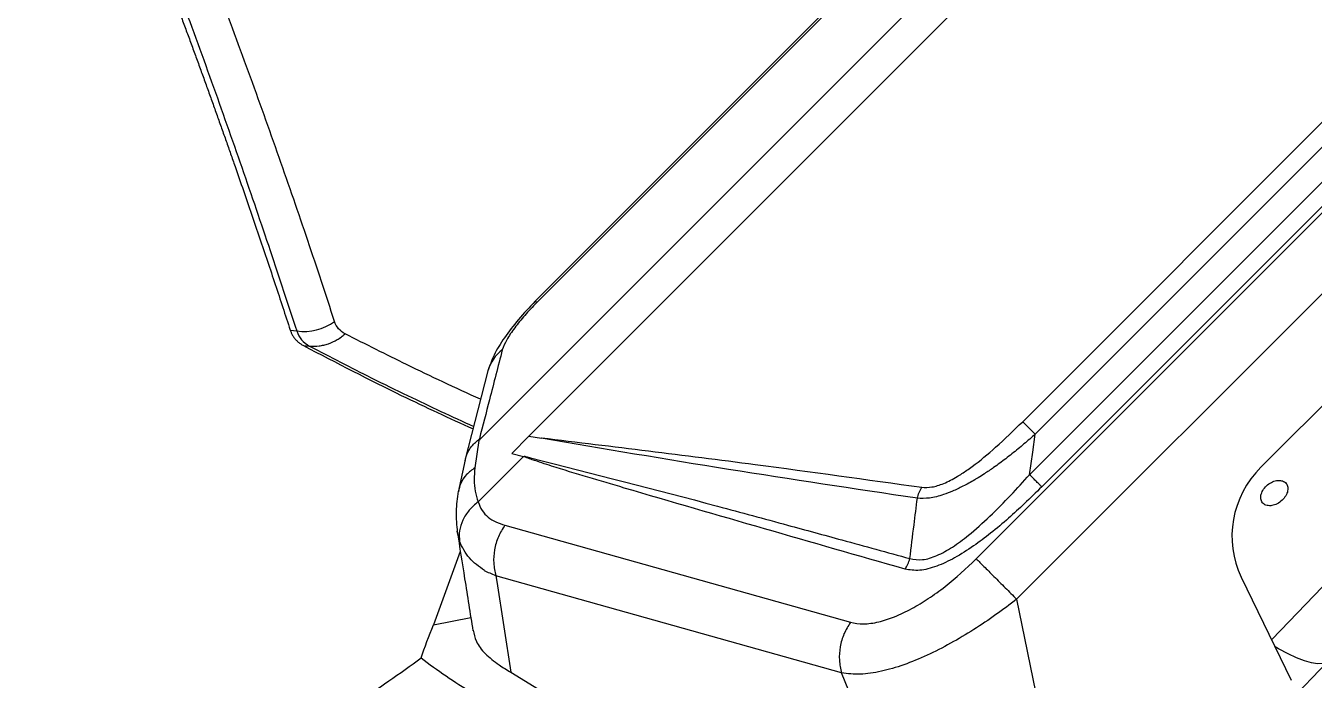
# Model space of a CAD drawing. Extents: x 412 to 492, y 622 to 766.
# Drawn here: x 475.36 to 481.89, y 649.78 to 653.1 of the extents above; entities that cross this region are included whole.
import ezdxf

# ---------------------------------------------------------------- set-up
doc = ezdxf.new("R2010")
doc.units = 0
doc.header["$MEASUREMENT"] = 0
doc.layers.add('1', color=4, linetype='Continuous')
doc.layers.add('GEOMETRY', color=4, linetype='Continuous', lineweight=25)

# ---------------------------------------------------------------- blocks, each defined once
blk = doc.blocks.new('2024 Beam 220V LL')
at = {"layer": 'GEOMETRY'}
for p, q in [((72.1496, 14.6804), (65.7077, 8.2384)), ((72.1306, 14.4291), (65.9589, 8.2574)), ((71.447, 14.3974), (65.9906, 8.941)), ((71.4543, 14.3901), (65.998, 8.9337)), ((68.2261, 7.6365), (72.7516, 12.162)), ((72.9561, 11.9576), (68.4304, 7.432)), ((68.461, 8.3311), (72.0568, 11.927)), ((68.4964, 8.0624), (72.3256, 11.8916)), ((72.1204, 11.8635), (68.5246, 8.2676)), ((72.3868, 11.8304), (68.5576, 8.0012)), ((69.6685, 8.1002), (72.2878, 10.7195)), ((64.7491, 8.7951), (64.7823, 8.7905)), ((64.8157, 8.7168), (64.8476, 8.7141)), ((65.7513, 8.5884), (65.6345, 8.1351)), ((65.7057, 8.2364), (65.685, 8.0979)), ((65.7077, 8.2384), (65.7057, 8.2364)), ((65.9589, 8.2574), (65.8723, 8.1708)), ((65.9589, 8.2574), (66.0219, 8.2484)), ((65.8723, 8.1708), (65.9318, 8.1555)), ((65.636, 8.1386), (65.6006, 7.9748)), ((65.9318, 8.1555), (65.7013, 7.9251)), ((65.9318, 8.1555), (65.934, 8.1549)), ((65.607, 7.7253), (65.5958, 7.7759)), ((65.8371, 7.807), (67.5885, 7.3151)), ((65.6112, 7.6736), (65.4747, 7.3023)), ((67.5433, 7.0586), (65.7918, 7.5505)), ((65.7918, 7.5505), (65.7962, 7.5219)), ((65.7962, 7.5219), (65.8671, 7.0618)), ((69.5688, 7.5436), (69.8224, 7.0216)), ((68.4304, 7.432), (68.5399, 6.8965)), ((65.4747, 7.3023), (65.6643, 7.3386)), ((65.8671, 7.0618), (68.0891, 5.7099)), ((68.0891, 5.7099), (67.5433, 7.0586)), ((69.8148, 6.9156), (70.0028, 7.1111))]:
    blk.add_line(p, q, dxfattribs=at)
at = {"layer": 'GEOMETRY', "flags": 128}
for points in [[(65.9906, 8.941), (65.9913, 8.9403), (65.998, 8.9337)], [(68.4964, 8.0624), (68.5122, 8.1773), (68.5245, 8.2676)], [(69.7228, 7.2266), (69.7695, 7.2751), (70.0636, 7.58), (70.361, 7.8868), (70.6602, 8.194), (70.6602, 8.194), (70.6602, 8.194)], [(70.0028, 7.1111), (69.9818, 7.1055), (69.9557, 7.1052), (69.9248, 7.1101), (69.8893, 7.1201), (69.8495, 7.1353), (69.8056, 7.1554), (69.758, 7.1805), (69.7405, 7.1904)]]:
    blk.add_lwpolyline(points, dxfattribs=at)
at = {"layer": 'GEOMETRY'}
for centre, radius, start, end in [((73.2969, 7.0912), 3.8587, 201.64607, 68.35381), ((73.2969, 7.0912), 3.8587, 201.64596, 68.35388), ((73.2969, 7.0912), 3.6322, 197.5564, 72.44414), ((64.8176, 9.0551), 0.2669, 262.39819, 305.84161), ((65.9406, 8.5375), 0.196, 126.50365, 164.92021)]:
    blk.add_arc(centre, radius, start, end, dxfattribs=at)
blk.add_ellipse((70.0241, 7.7625), major_axis=(0.4669, 0.1929), ratio=0.965223, start_param=1.977172, end_param=3.200063, dxfattribs=at)
for points, knots in [([(64.9739, 8.8387), (64.9302, 8.9731), (64.8851, 9.1097), (64.7915, 9.3869), (64.7431, 9.5276), (64.6427, 9.8126), (64.5911, 9.9569), (64.4848, 10.2493), (64.4301, 10.3971), (64.2618, 10.8464), (64.1437, 11.1532), (63.896, 11.783), (63.7665, 12.106), (63.6311, 12.4376)], [0, 0, 0, 0, 0.125, 0.125, 0.25, 0.25, 0.375, 0.375, 0.5, 0.5, 0.75, 0.75, 1, 1, 1, 1]), ([(63.4089, 12.3947), (63.4191, 12.3699), (63.4393, 12.3202), (63.4694, 12.2461), (63.4994, 12.1722), (63.5291, 12.0986), (63.5587, 12.0253), (63.588, 11.9522), (63.6172, 11.8795), (63.6462, 11.807), (63.675, 11.7347), (63.7036, 11.6628), (63.732, 11.5911), (63.7602, 11.5197), (63.7882, 11.4485), (63.816, 11.3777), (63.8437, 11.3071), (63.8711, 11.2367), (63.8984, 11.1666), (63.9254, 11.0968), (63.9523, 11.0272), (63.979, 10.9579), (64.0055, 10.8888), (64.0318, 10.82), (64.0579, 10.7514), (64.0838, 10.6831), (64.1095, 10.615), (64.135, 10.5472), (64.1603, 10.4796), (64.1853, 10.4122), (64.2102, 10.3451), (64.2349, 10.2782), (64.2593, 10.2116), (64.2835, 10.1452), (64.3076, 10.0791), (64.3314, 10.0133), (64.355, 9.9477), (64.3783, 9.8823), (64.4015, 9.8173), (64.4244, 9.7525), (64.4471, 9.688), (64.4764, 9.6044), (64.5119, 9.5021), (64.5534, 9.3816), (64.5941, 9.2622), (64.634, 9.1438), (64.6731, 9.0264), (64.7116, 8.9101), (64.7366, 8.8334), (64.7491, 8.7951)], [0, 0, 0, 0, 0.01875, 0.0375, 0.05625, 0.075, 0.09375, 0.1125, 0.13125, 0.15, 0.16875, 0.187499, 0.206249, 0.224999, 0.243749, 0.262498, 0.281248, 0.299998, 0.318747, 0.337497, 0.356247, 0.374997, 0.393748, 0.412498, 0.431249, 0.45, 0.468751, 0.487501, 0.506252, 0.525002, 0.543752, 0.562502, 0.581252, 0.600001, 0.618751, 0.637501, 0.656251, 0.675, 0.69375, 0.712499, 0.731249, 0.749998, 0.785713, 0.821427, 0.857142, 0.892857, 0.928572, 0.964286, 1, 1, 1, 1]), ([(63.4443, 12.3906), (63.512, 12.2249), (63.5782, 12.0612), (63.7077, 11.738), (63.7711, 11.5784), (63.9571, 11.1056), (64.0757, 10.7984), (64.2437, 10.3481), (64.298, 10.1997), (64.4031, 9.9069), (64.4539, 9.7624), (64.5527, 9.4774), (64.6007, 9.337), (64.6937, 9.0605), (64.7388, 8.9244), (64.7823, 8.7905)], [0, 0, 0, 0, 0.125, 0.125, 0.25, 0.25, 0.5, 0.5, 0.625, 0.625, 0.75, 0.75, 0.875, 0.875, 1, 1, 1, 1]), ([(65.9906, 8.941), (65.9615, 8.9104), (65.9046, 8.8507), (65.8336, 8.7575), (65.7781, 8.6681), (65.7601, 8.6145), (65.7512, 8.5879)], [0, 0, 0, 0, 0.2667824, 0.5213175, 0.7628012, 1, 1, 1, 1]), ([(65.998, 8.9337), (65.9774, 8.9124), (65.9369, 8.8705), (65.8851, 8.806), (65.8424, 8.7436), (65.8301, 8.7112), (65.824, 8.695)], [0, 0, 0, 0, 0.253425, 0.499607, 0.749437, 1, 1, 1, 1]), ([(64.7491, 8.7951), (64.75, 8.7927), (64.7516, 8.7878), (64.7546, 8.7808), (64.7578, 8.7741), (64.7614, 8.7676), (64.7654, 8.7613), (64.7696, 8.7553), (64.7742, 8.7496), (64.7792, 8.7441), (64.7844, 8.7389), (64.79, 8.7339), (64.7959, 8.7292), (64.8022, 8.7248), (64.8087, 8.7206), (64.8134, 8.7181), (64.8157, 8.7168)], [0, 0, 0, 0, 0.0714275, 0.1428539, 0.2142801, 0.2857067, 0.3571339, 0.428562, 0.499991, 0.5714206, 0.6428508, 0.7142813, 0.7857117, 0.8571417, 0.9285712, 1, 1, 1, 1]), ([(64.7823, 8.7905), (64.7878, 8.7737), (64.796, 8.7589), (64.8178, 8.7333), (64.8314, 8.7226), (64.8476, 8.7141)], [0, 0, 0, 0, 0.5, 0.5, 1, 1, 1, 1]), ([(64.8476, 8.7141), (64.8635, 8.7127), (64.8795, 8.7131), (64.9033, 8.7161), (64.9113, 8.7175), (64.9271, 8.7212), (64.935, 8.7235), (64.9582, 8.7315), (64.973, 8.7383), (64.9944, 8.7509), (65.0015, 8.7555), (65.0149, 8.7653), (65.0214, 8.7705), (65.0277, 8.776)], [0, 0, 0, 0, 0.25, 0.25, 0.375, 0.375, 0.5, 0.5, 0.75, 0.75, 0.875, 0.875, 1, 1, 1, 1]), ([(65.7142, 8.4444), (65.6508, 8.4733), (65.5291, 8.5289), (65.2997, 8.6384), (65.1321, 8.7232), (65.0277, 8.776)], [0, 0, 0, 0, 0.290542, 0.5576841, 1, 1, 1, 1]), ([(64.8157, 8.7168), (64.9838, 8.6295), (65.2826, 8.4742), (65.556, 8.3491), (65.6756, 8.2944)], [0, 0, 0, 0, 0.562678, 1, 1, 1, 1]), ([(64.8476, 8.7141), (64.8476, 8.7141), (64.953, 8.6581), (65.1201, 8.5724), (65.399, 8.4355), (65.5683, 8.3576), (65.6788, 8.3068)], [0, 0, 0, 0, 0.000001, 0.365261, 0.585834, 1, 1, 1, 1]), ([(65.824, 8.695), (65.8023, 8.6108), (65.7637, 8.4606), (65.7249, 8.3105), (65.7078, 8.2445)], [0, 0, 0, 0, 0.56, 1, 1, 1, 1]), ([(67.9503, 7.9987), (67.9667, 7.9981), (67.9996, 7.9968), (68.0617, 8.0167), (68.1139, 8.0436), (68.1533, 8.068), (68.1787, 8.0851), (68.2366, 8.1265), (68.3333, 8.2066), (68.4158, 8.2871), (68.461, 8.3311)], [0, 0, 0, 0, 0.117005, 0.234536, 0.360199, 0.405093, 0.451786, 0.500448, 0.726612, 1, 1, 1, 1]), ([(65.6369, 8.137), (65.6386, 8.1449), (65.6438, 8.1703), (65.6673, 8.2083), (65.6944, 8.2325), (65.7078, 8.2445)], [0, 0, 0, 0, 0.1881072, 0.6001147, 1, 1, 1, 1]), ([(65.7078, 8.2445), (65.7084, 8.2445), (65.7097, 8.2446), (65.7102, 8.2434), (65.7101, 8.2422), (65.7097, 8.241), (65.7089, 8.2397), (65.7081, 8.2388), (65.7077, 8.2383)], [0, 0, 0, 0, 0.262634, 0.531071, 0.668943, 0.786738, 0.893225, 1, 1, 1, 1]), ([(67.9272, 7.9429), (67.6072, 7.9909), (66.9672, 8.0867), (66.3366, 8.1939), (66.0213, 8.2474)], [0, 0, 0, 0, 0.4998965, 1, 1, 1, 1]), ([(66.0225, 8.2493), (66.3845, 8.2055), (67.0308, 8.1274), (67.6693, 8.038), (67.9503, 7.9987)], [0, 0, 0, 0, 0.559996, 1, 1, 1, 1]), ([(68.5245, 8.2676), (68.5152, 8.2594), (68.4964, 8.2428), (68.4674, 8.218), (68.4374, 8.193), (68.4065, 8.168), (68.3655, 8.1361), (68.3192, 8.102), (68.2726, 8.0704), (68.2438, 8.0522), (68.2286, 8.043), (68.2227, 8.0395), (68.1993, 8.0256), (68.1602, 8.004), (68.1074, 7.9792), (68.0499, 7.9574), (67.9867, 7.9409), (67.9472, 7.9423), (67.9272, 7.9429)], [0, 0, 0, 0, 0.047708, 0.096688, 0.146809, 0.197928, 0.249893, 0.347838, 0.421271, 0.471482, 0.483259, 0.492609, 0.499558, 0.592818, 0.675836, 0.749812, 0.87358, 1, 1, 1, 1]), ([(65.685, 8.0979), (65.6702, 8.0869), (65.6401, 8.0645), (65.6112, 8.0221), (65.6046, 7.9909), (65.6016, 7.9766)], [0, 0, 0, 0, 0.344487, 0.700708, 1, 1, 1, 1]), ([(65.685, 8.0979), (65.6834, 8.0775), (65.6801, 8.0377), (65.6842, 7.9789), (65.6955, 7.9428), (65.7011, 7.9248)], [0, 0, 0, 0, 0.346455, 0.675338, 1, 1, 1, 1]), ([(67.8647, 7.584), (67.39, 7.7202), (66.7912, 7.892), (66.1619, 8.0777), (65.9985, 8.1307), (65.9516, 8.1465), (65.9384, 8.1528), (65.934, 8.1549)], [0, 0, 0, 0, 0.733813, 0.925342, 0.977269, 0.992279, 1, 1, 1, 1]), ([(65.9355, 8.1566), (65.9355, 8.1566), (65.9357, 8.1565), (65.9364, 8.1563), (65.9391, 8.1556), (65.9494, 8.153), (66.2773, 8.0693), (66.7191, 7.9572), (67.2431, 7.8144), (67.5678, 7.7259), (67.7746, 7.669), (67.8892, 7.6374)], [0, 0, 0, 0, 0.0000386, 0.0003312, 0.001135, 0.0041642, 0.0159415, 0.499832, 0.6813517, 0.8233637, 1, 1, 1, 1]), ([(67.8892, 7.6374), (67.9099, 7.6337), (67.9503, 7.6263), (68.0272, 7.6506), (68.1064, 7.6948), (68.1973, 7.7623), (68.2964, 7.8513), (68.3992, 7.9556), (68.4646, 8.0275), (68.4964, 8.0624)], [0, 0, 0, 0, 0.120842, 0.236017, 0.354466, 0.479568, 0.65493, 0.832373, 1, 1, 1, 1]), ([(69.6722, 7.9706), (69.6689, 7.9623), (69.6657, 7.9454), (69.6717, 7.9238), (69.6875, 7.9092), (69.7108, 7.9037), (69.7379, 7.9082), (69.7648, 7.922), (69.7872, 7.9431), (69.8019, 7.9682), (69.8066, 7.9936), (69.8005, 8.0153), (69.7847, 8.03), (69.7614, 8.0355), (69.7344, 8.0308), (69.7077, 8.0169), (69.6852, 7.9958), (69.6754, 7.979), (69.6722, 7.9706)], [0, 0, 0, 0, 0.062535, 0.125012, 0.18746, 0.249909, 0.312389, 0.374923, 0.437462, 0.499945, 0.562396, 0.624843, 0.687312, 0.749834, 0.81238, 0.874869, 0.937327, 1, 1, 1, 1]), ([(65.6007, 7.9785), (65.5958, 7.9441), (65.5855, 7.873), (65.5923, 7.806), (65.5958, 7.7713)], [0, 0, 0, 0, 0.481861, 1, 1, 1, 1]), ([(68.5576, 8.0012), (68.5286, 7.9726), (68.4736, 7.9184), (68.3874, 7.8395), (68.3014, 7.7671), (68.2099, 7.6988), (68.1177, 7.64), (68.0245, 7.596), (67.9357, 7.5726), (67.8885, 7.5802), (67.8647, 7.584)], [0, 0, 0, 0, 0.131695, 0.24934, 0.378329, 0.497693, 0.62718, 0.749961, 0.873946, 1, 1, 1, 1]), ([(65.7011, 7.9248), (65.6854, 7.9115), (65.6537, 7.8843), (65.6219, 7.8332), (65.6039, 7.7787), (65.606, 7.7429), (65.607, 7.7253)], [0, 0, 0, 0, 0.245821, 0.500072, 0.754284, 1, 1, 1, 1]), ([(65.7011, 7.9248), (65.7011, 7.9249), (65.7012, 7.925), (65.7013, 7.925), (65.7013, 7.9251)], [0, 0, 0, 0, 0.559936, 1, 1, 1, 1]), ([(65.7013, 7.9251), (65.7073, 7.91), (65.7194, 7.88), (65.7503, 7.8462), (65.7901, 7.822), (65.8214, 7.812), (65.8371, 7.807)], [0, 0, 0, 0, 0.251345, 0.50094, 0.750409, 1, 1, 1, 1]), ([(67.8892, 7.6374), (67.8963, 7.6945), (67.9089, 7.7964), (67.9216, 7.8982), (67.9272, 7.9429)], [0, 0, 0, 0, 0.560611, 1, 1, 1, 1]), ([(65.5949, 7.7758), (65.6077, 7.6958), (65.6345, 7.5276), (65.661, 7.36), (65.6749, 7.272)], [0, 0, 0, 0, 0.4756202, 1, 1, 1, 1]), ([(65.7344, 7.5774), (65.7064, 7.5969), (65.6498, 7.6363), (65.6213, 7.6955), (65.607, 7.7253)], [0, 0, 0, 0, 0.495442, 1, 1, 1, 1]), ([(65.7918, 7.5505), (65.7816, 7.5546), (65.7612, 7.5628), (65.7425, 7.5717), (65.7332, 7.5762)], [0, 0, 0, 0, 0.501136, 1, 1, 1, 1]), ([(67.5885, 7.3151), (67.6098, 7.3111), (67.6417, 7.3051), (67.6916, 7.3093), (67.7433, 7.3188), (67.8127, 7.3413), (67.8977, 7.3818), (67.9838, 7.434), (68.0959, 7.5144), (68.1743, 7.5879), (68.2261, 7.6365)], [0, 0, 0, 0, 0.125044, 0.187707, 0.251332, 0.373876, 0.501773, 0.624135, 0.751153, 1, 1, 1, 1]), ([(67.8647, 7.584), (67.8701, 7.5922), (67.8808, 7.6086), (67.8864, 7.6278), (67.8892, 7.6374)], [0, 0, 0, 0, 0.5, 1, 1, 1, 1]), ([(68.4304, 7.432), (68.3957, 7.4055), (68.3249, 7.3513), (68.2124, 7.2763), (68.0952, 7.2067), (67.9759, 7.146), (67.8572, 7.0971), (67.7426, 7.0638), (67.6337, 7.0475), (67.574, 7.0548), (67.5433, 7.0586)], [0, 0, 0, 0, 0.1141789, 0.2333537, 0.3556573, 0.4797289, 0.6049892, 0.7319486, 0.8624896, 1, 1, 1, 1]), ([(65.6757, 7.2752), (65.6799, 7.2561), (65.689, 7.2152), (65.7328, 7.1548), (65.7826, 7.1179), (65.8075, 7.0994)], [0, 0, 0, 0, 0.30566, 0.652003, 1, 1, 1, 1]), ([(64.2162, 6.4254), (64.3288, 6.4776), (64.5623, 6.5937), (64.9076, 6.7905), (65.1929, 6.9764), (65.3586, 7.0951), (65.4127, 7.135)], [0.1567636, 0.1567636, 0.1567636, 0.1567636, 0.213522, 0.276022, 0.338522, 0.3692584, 0.3692584, 0.3692584, 0.3692584]), ([(65.8075, 7.0994), (65.8173, 7.093), (65.837, 7.0803), (65.8571, 7.068), (65.8671, 7.0618)], [0, 0, 0, 0, 0.500464, 1, 1, 1, 1])]:
    blk.add_open_spline(points, degree=3, knots=knots, dxfattribs=at)
for points in [[(65.0277, 8.776), (65.0012, 8.7896), (64.983, 8.8108), (64.9739, 8.8387)], [(68.5245, 8.2676), (68.518, 8.2741), (68.5049, 8.2872), (68.4873, 8.3049), (68.4719, 8.3202), (68.4646, 8.3275), (68.461, 8.3311)], [(68.5576, 8.0012), (68.5539, 8.0049), (68.5466, 8.0123), (68.5317, 8.0271), (68.5149, 8.0439), (68.5026, 8.0563), (68.4964, 8.0624)], [(67.9272, 7.9429), (67.9296, 7.953), (67.9345, 7.9731), (67.945, 7.9902), (67.9503, 7.9987)], [(65.8371, 7.807), (65.8251, 7.7879), (65.8012, 7.7498), (65.7824, 7.6827), (65.7772, 7.614), (65.7869, 7.5717), (65.7918, 7.5505)], [(68.2261, 7.6365), (68.2381, 7.6245), (68.262, 7.6005), (68.3146, 7.548), (68.373, 7.4895), (68.4113, 7.4512), (68.4304, 7.432)], [(67.5885, 7.3151), (67.5765, 7.296), (67.5526, 7.2579), (67.5339, 7.1909), (67.5287, 7.1221), (67.5384, 7.0798), (67.5433, 7.0586)], [(65.4126, 7.1351), (65.4312, 7.189), (65.4518, 7.2447), (65.4747, 7.3023)], [(65.4127, 7.135), (65.4945, 7.0715), (65.5805, 7.0123), (65.6719, 6.9586)]]:
    blk.add_open_spline(points, degree=3, dxfattribs=at)

msp = doc.modelspace()

# ---------------------------------------------------------------- block references
at = {"layer": '1'}
msp.add_blockref('2024 Beam 220V LL', (411.9528, 642.7586), dxfattribs=at)

doc.saveas('drawing.dxf')
